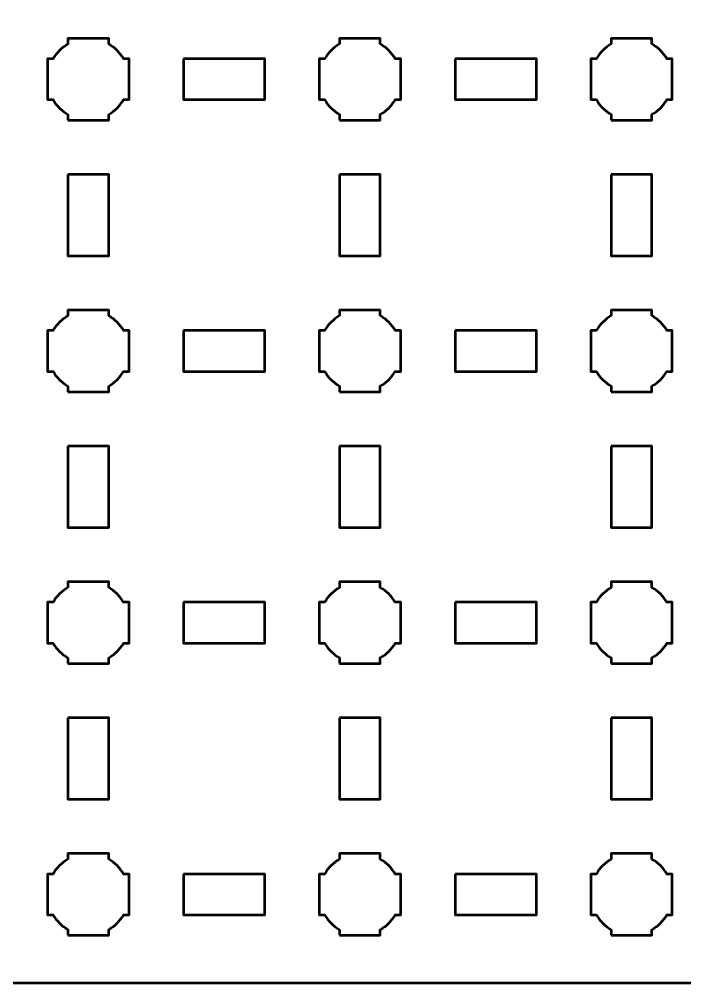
# Model space of a CAD drawing. Header units: centimetres. Extents: x -19.6 to 19.7, y -13.7 to 13.7.
# Drawn here: x 10.49 to 15.39, y -13.65 to -6.56 of the extents above; entities that cross this region are included whole.
import ezdxf

# ---------------------------------------------------------------- set-up
doc = ezdxf.new("R2010")
doc.units = ezdxf.units.CM
doc.header["$MEASUREMENT"] = 0
doc.layers.add('Layer 1', color=7, linetype='Continuous')

msp = doc.modelspace()

# ---------------------------------------------------------------- linework, layer by layer
at = {"layer": 'Layer 1', "lineweight": 53}
for points, knots in [([(-19.14991, 13.65001), (-19.14991, 13.65001), (19.15005, 13.65001), (19.15005, 13.65001), (19.15005, 13.65001), (19.42701, 13.65001), (19.65001, 13.42692), (19.65001, 13.14992), (19.65001, 13.14992), (19.65001, 13.14992), (19.65001, -13.15006), (19.65001, -13.15006), (19.65001, -13.15006), (19.65001, -13.42706), (19.42701, -13.65001), (19.15005, -13.65001), (19.15005, -13.65001), (19.15005, -13.65001), (-19.14991, -13.65001), (-19.14991, -13.65001), (-19.14991, -13.65001), (-19.42691, -13.65001), (-19.65, -13.42706), (-19.65, -13.15006), (-19.65, -13.15006), (-19.65, -13.15006), (-19.65, 13.14992), (-19.65, 13.14992), (-19.65, 13.14992), (-19.65, 13.42692), (-19.42691, 13.65001), (-19.14991, 13.65001)], [0, 0, 0, 0, 0.125, 0.125, 0.125, 0.125, 0.25, 0.25, 0.25, 0.25, 0.375, 0.375, 0.375, 0.375, 0.5, 0.5, 0.5, 0.5, 0.625, 0.625, 0.625, 0.625, 0.75, 0.75, 0.75, 0.75, 0.875, 0.875, 0.875, 0.875, 1, 1, 1, 1]), ([(10.84996, -7.30001), (10.84996, -7.30001), (10.84996, -7.2598), (10.84996, -7.2598), (10.84996, -7.2598), (10.80449, -7.23348), (10.76646, -7.19556), (10.74014, -7.14994), (10.74014, -7.14994), (10.74014, -7.14994), (10.70003, -7.14994), (10.70003, -7.14994), (10.70003, -7.14994), (10.70003, -7.14994), (10.70003, -7.00001), (10.70003, -7.00001), (10.70003, -7.00001), (10.70003, -7.00001), (10.70003, -6.84994), (10.70003, -6.84994), (10.70003, -6.84994), (10.70003, -6.84994), (10.74014, -6.84994), (10.74014, -6.84994), (10.74014, -6.84994), (10.76646, -6.80447), (10.80449, -6.76644), (10.84996, -6.74012), (10.84996, -6.74012), (10.84996, -6.74012), (10.84996, -6.70001), (10.84996, -6.70001), (10.84996, -6.70001), (10.84996, -6.70001), (11.00004, -6.70001), (11.00004, -6.70001), (11.00004, -6.70001), (11.00004, -6.70001), (11.14997, -6.70001), (11.14997, -6.70001), (11.14997, -6.70001), (11.14997, -6.70001), (11.14997, -6.74012), (11.14997, -6.74012), (11.14997, -6.74012), (11.19544, -6.76644), (11.23347, -6.80447), (11.25979, -6.84994), (11.25979, -6.84994), (11.25979, -6.84994), (11.30004, -6.84994), (11.30004, -6.84994), (11.30004, -6.84994), (11.30004, -6.84994), (11.30004, -7.00001), (11.30004, -7.00001), (11.30004, -7.00001), (11.30004, -7.00001), (11.30004, -7.14994), (11.30004, -7.14994), (11.30004, -7.14994), (11.30004, -7.14994), (11.25979, -7.14994), (11.25979, -7.14994), (11.25979, -7.14994), (11.23347, -7.19556), (11.19544, -7.23348), (11.14997, -7.2598), (11.14997, -7.2598), (11.14997, -7.2598), (11.14997, -7.30001), (11.14997, -7.30001), (11.14997, -7.30001), (11.14997, -7.30001), (11.00004, -7.30001), (11.00004, -7.30001), (11.00004, -7.30001), (11.00004, -7.30001), (10.84996, -7.30001), (10.84996, -7.30001)], [0, 0, 0, 0, 0.05, 0.05, 0.05, 0.05, 0.1, 0.1, 0.1, 0.1, 0.15, 0.15, 0.15, 0.15, 0.2, 0.2, 0.2, 0.2, 0.25, 0.25, 0.25, 0.25, 0.3, 0.3, 0.3, 0.3, 0.35, 0.35, 0.35, 0.35, 0.4, 0.4, 0.4, 0.4, 0.45, 0.45, 0.45, 0.45, 0.5, 0.5, 0.5, 0.5, 0.55, 0.55, 0.55, 0.55, 0.6, 0.6, 0.6, 0.6, 0.65, 0.65, 0.65, 0.65, 0.7, 0.7, 0.7, 0.7, 0.75, 0.75, 0.75, 0.75, 0.8, 0.8, 0.8, 0.8, 0.85, 0.85, 0.85, 0.85, 0.9, 0.9, 0.9, 0.9, 0.95, 0.95, 0.95, 0.95, 1, 1, 1, 1]), ([(12.84993, -7.30001), (12.84993, -7.30001), (12.84993, -7.2598), (12.84993, -7.2598), (12.84993, -7.2598), (12.80446, -7.23348), (12.76653, -7.19556), (12.74008, -7.14994), (12.74008, -7.14994), (12.74008, -7.14994), (12.7, -7.14994), (12.7, -7.14994), (12.7, -7.14994), (12.7, -7.14994), (12.7, -7.00001), (12.7, -7.00001), (12.7, -7.00001), (12.7, -7.00001), (12.7, -6.84994), (12.7, -6.84994), (12.7, -6.84994), (12.7, -6.84994), (12.74008, -6.84994), (12.74008, -6.84994), (12.74008, -6.84994), (12.76653, -6.80447), (12.80446, -6.76644), (12.84993, -6.74012), (12.84993, -6.74012), (12.84993, -6.74012), (12.84993, -6.70001), (12.84993, -6.70001), (12.84993, -6.70001), (12.84993, -6.70001), (13, -6.70001), (13, -6.70001), (13, -6.70001), (13, -6.70001), (13.14993, -6.70001), (13.14993, -6.70001), (13.14993, -6.70001), (13.14993, -6.70001), (13.14993, -6.74012), (13.14993, -6.74012), (13.14993, -6.74012), (13.19555, -6.76644), (13.23344, -6.80447), (13.25975, -6.84994), (13.25975, -6.84994), (13.25975, -6.84994), (13.30001, -6.84994), (13.30001, -6.84994), (13.30001, -6.84994), (13.30001, -6.84994), (13.30001, -7.00001), (13.30001, -7.00001), (13.30001, -7.00001), (13.30001, -7.00001), (13.30001, -7.14994), (13.30001, -7.14994), (13.30001, -7.14994), (13.30001, -7.14994), (13.25975, -7.14994), (13.25975, -7.14994), (13.25975, -7.14994), (13.23344, -7.19556), (13.19555, -7.23348), (13.14993, -7.2598), (13.14993, -7.2598), (13.14993, -7.2598), (13.14993, -7.30001), (13.14993, -7.30001), (13.14993, -7.30001), (13.14993, -7.30001), (13, -7.30001), (13, -7.30001), (13, -7.30001), (13, -7.30001), (12.84993, -7.30001), (12.84993, -7.30001)], [0, 0, 0, 0, 0.05, 0.05, 0.05, 0.05, 0.1, 0.1, 0.1, 0.1, 0.15, 0.15, 0.15, 0.15, 0.2, 0.2, 0.2, 0.2, 0.25, 0.25, 0.25, 0.25, 0.3, 0.3, 0.3, 0.3, 0.35, 0.35, 0.35, 0.35, 0.4, 0.4, 0.4, 0.4, 0.45, 0.45, 0.45, 0.45, 0.5, 0.5, 0.5, 0.5, 0.55, 0.55, 0.55, 0.55, 0.6, 0.6, 0.6, 0.6, 0.65, 0.65, 0.65, 0.65, 0.7, 0.7, 0.7, 0.7, 0.75, 0.75, 0.75, 0.75, 0.8, 0.8, 0.8, 0.8, 0.85, 0.85, 0.85, 0.85, 0.9, 0.9, 0.9, 0.9, 0.95, 0.95, 0.95, 0.95, 1, 1, 1, 1]), ([(14.85001, -7.30001), (14.85001, -7.30001), (14.85001, -7.2598), (14.85001, -7.2598), (14.85001, -7.2598), (14.80439, -7.23348), (14.7665, -7.19556), (14.74019, -7.14994), (14.74019, -7.14994), (14.74019, -7.14994), (14.69993, -7.14994), (14.69993, -7.14994), (14.69993, -7.14994), (14.69993, -7.14994), (14.69993, -7.00001), (14.69993, -7.00001), (14.69993, -7.00001), (14.69993, -7.00001), (14.69993, -6.84994), (14.69993, -6.84994), (14.69993, -6.84994), (14.69993, -6.84994), (14.74019, -6.84994), (14.74019, -6.84994), (14.74019, -6.84994), (14.7665, -6.80447), (14.80439, -6.76644), (14.85001, -6.74012), (14.85001, -6.74012), (14.85001, -6.74012), (14.85001, -6.70001), (14.85001, -6.70001), (14.85001, -6.70001), (14.85001, -6.70001), (14.99994, -6.70001), (14.99994, -6.70001), (14.99994, -6.70001), (14.99994, -6.70001), (15.15001, -6.70001), (15.15001, -6.70001), (15.15001, -6.70001), (15.15001, -6.70001), (15.15001, -6.74012), (15.15001, -6.74012), (15.15001, -6.74012), (15.19548, -6.76644), (15.23351, -6.80447), (15.25983, -6.84994), (15.25983, -6.84994), (15.25983, -6.84994), (15.29994, -6.84994), (15.29994, -6.84994), (15.29994, -6.84994), (15.29994, -6.84994), (15.29994, -7.00001), (15.29994, -7.00001), (15.29994, -7.00001), (15.29994, -7.00001), (15.29994, -7.14994), (15.29994, -7.14994), (15.29994, -7.14994), (15.29994, -7.14994), (15.25983, -7.14994), (15.25983, -7.14994), (15.25983, -7.14994), (15.23351, -7.19556), (15.19548, -7.23348), (15.15001, -7.2598), (15.15001, -7.2598), (15.15001, -7.2598), (15.15001, -7.30001), (15.15001, -7.30001), (15.15001, -7.30001), (15.15001, -7.30001), (14.99994, -7.30001), (14.99994, -7.30001), (14.99994, -7.30001), (14.99994, -7.30001), (14.85001, -7.30001), (14.85001, -7.30001)], [0, 0, 0, 0, 0.05, 0.05, 0.05, 0.05, 0.1, 0.1, 0.1, 0.1, 0.15, 0.15, 0.15, 0.15, 0.2, 0.2, 0.2, 0.2, 0.25, 0.25, 0.25, 0.25, 0.3, 0.3, 0.3, 0.3, 0.35, 0.35, 0.35, 0.35, 0.4, 0.4, 0.4, 0.4, 0.45, 0.45, 0.45, 0.45, 0.5, 0.5, 0.5, 0.5, 0.55, 0.55, 0.55, 0.55, 0.6, 0.6, 0.6, 0.6, 0.65, 0.65, 0.65, 0.65, 0.7, 0.7, 0.7, 0.7, 0.75, 0.75, 0.75, 0.75, 0.8, 0.8, 0.8, 0.8, 0.85, 0.85, 0.85, 0.85, 0.9, 0.9, 0.9, 0.9, 0.95, 0.95, 0.95, 0.95, 1, 1, 1, 1]), ([(11.70009, -6.85008), (11.70009, -6.85008), (12.30009, -6.85008), (12.30009, -6.85008), (12.30009, -6.85008), (12.30009, -6.85008), (12.30009, -7.15008), (12.30009, -7.15008), (12.30009, -7.15008), (12.30009, -7.15008), (11.70009, -7.15008), (11.70009, -7.15008), (11.70009, -7.15008), (11.70009, -7.15008), (11.70009, -6.85008), (11.70009, -6.85008)], [0, 0, 0, 0, 0.25, 0.25, 0.25, 0.25, 0.5, 0.5, 0.5, 0.5, 0.75, 0.75, 0.75, 0.75, 1, 1, 1, 1]), ([(13.70002, -6.85008), (13.70002, -6.85008), (14.30002, -6.85008), (14.30002, -6.85008), (14.30002, -6.85008), (14.30002, -6.85008), (14.30002, -7.15008), (14.30002, -7.15008), (14.30002, -7.15008), (14.30002, -7.15008), (13.70002, -7.15008), (13.70002, -7.15008), (13.70002, -7.15008), (13.70002, -7.15008), (13.70002, -6.85008), (13.70002, -6.85008)], [0, 0, 0, 0, 0.25, 0.25, 0.25, 0.25, 0.5, 0.5, 0.5, 0.5, 0.75, 0.75, 0.75, 0.75, 1, 1, 1, 1]), ([(10.84996, -7.70006), (10.84996, -7.70006), (11.14997, -7.70006), (11.14997, -7.70006), (11.14997, -7.70006), (11.14997, -7.70006), (11.14997, -8.30007), (11.14997, -8.30007), (11.14997, -8.30007), (11.14997, -8.30007), (10.84996, -8.30007), (10.84996, -8.30007), (10.84996, -8.30007), (10.84996, -8.30007), (10.84996, -7.70006), (10.84996, -7.70006)], [0, 0, 0, 0, 0.25, 0.25, 0.25, 0.25, 0.5, 0.5, 0.5, 0.5, 0.75, 0.75, 0.75, 0.75, 1, 1, 1, 1]), ([(12.85007, -7.70006), (12.85007, -7.70006), (13.15007, -7.70006), (13.15007, -7.70006), (13.15007, -7.70006), (13.15007, -7.70006), (13.15007, -8.30007), (13.15007, -8.30007), (13.15007, -8.30007), (13.15007, -8.30007), (12.85007, -8.30007), (12.85007, -8.30007), (12.85007, -8.30007), (12.85007, -8.30007), (12.85007, -7.70006), (12.85007, -7.70006)], [0, 0, 0, 0, 0.25, 0.25, 0.25, 0.25, 0.5, 0.5, 0.5, 0.5, 0.75, 0.75, 0.75, 0.75, 1, 1, 1, 1]), ([(14.85001, -7.70006), (14.85001, -7.70006), (15.15001, -7.70006), (15.15001, -7.70006), (15.15001, -7.70006), (15.15001, -7.70006), (15.15001, -8.30007), (15.15001, -8.30007), (15.15001, -8.30007), (15.15001, -8.30007), (14.85001, -8.30007), (14.85001, -8.30007), (14.85001, -8.30007), (14.85001, -8.30007), (14.85001, -7.70006), (14.85001, -7.70006)], [0, 0, 0, 0, 0.25, 0.25, 0.25, 0.25, 0.5, 0.5, 0.5, 0.5, 0.75, 0.75, 0.75, 0.75, 1, 1, 1, 1]), ([(10.84996, -9.29998), (10.84996, -9.29998), (10.84996, -9.25987), (10.84996, -9.25987), (10.84996, -9.25987), (10.80449, -9.23355), (10.76646, -9.19552), (10.74014, -9.15005), (10.74014, -9.15005), (10.74014, -9.15005), (10.70003, -9.15005), (10.70003, -9.15005), (10.70003, -9.15005), (10.70003, -9.15005), (10.70003, -8.99998), (10.70003, -8.99998), (10.70003, -8.99998), (10.70003, -8.99998), (10.70003, -8.85005), (10.70003, -8.85005), (10.70003, -8.85005), (10.70003, -8.85005), (10.74014, -8.85005), (10.74014, -8.85005), (10.74014, -8.85005), (10.76646, -8.80443), (10.80449, -8.76655), (10.84996, -8.74009), (10.84996, -8.74009), (10.84996, -8.74009), (10.84996, -8.69998), (10.84996, -8.69998), (10.84996, -8.69998), (10.84996, -8.69998), (11.00004, -8.69998), (11.00004, -8.69998), (11.00004, -8.69998), (11.00004, -8.69998), (11.14997, -8.69998), (11.14997, -8.69998), (11.14997, -8.69998), (11.14997, -8.69998), (11.14997, -8.74009), (11.14997, -8.74009), (11.14997, -8.74009), (11.19544, -8.76655), (11.23347, -8.80443), (11.25979, -8.85005), (11.25979, -8.85005), (11.25979, -8.85005), (11.30004, -8.85005), (11.30004, -8.85005), (11.30004, -8.85005), (11.30004, -8.85005), (11.30004, -8.99998), (11.30004, -8.99998), (11.30004, -8.99998), (11.30004, -8.99998), (11.30004, -9.15005), (11.30004, -9.15005), (11.30004, -9.15005), (11.30004, -9.15005), (11.25979, -9.15005), (11.25979, -9.15005), (11.25979, -9.15005), (11.23347, -9.19552), (11.19544, -9.23355), (11.14997, -9.25987), (11.14997, -9.25987), (11.14997, -9.25987), (11.14997, -9.29998), (11.14997, -9.29998), (11.14997, -9.29998), (11.14997, -9.29998), (11.00004, -9.29998), (11.00004, -9.29998), (11.00004, -9.29998), (11.00004, -9.29998), (10.84996, -9.29998), (10.84996, -9.29998)], [0, 0, 0, 0, 0.05, 0.05, 0.05, 0.05, 0.1, 0.1, 0.1, 0.1, 0.15, 0.15, 0.15, 0.15, 0.2, 0.2, 0.2, 0.2, 0.25, 0.25, 0.25, 0.25, 0.3, 0.3, 0.3, 0.3, 0.35, 0.35, 0.35, 0.35, 0.4, 0.4, 0.4, 0.4, 0.45, 0.45, 0.45, 0.45, 0.5, 0.5, 0.5, 0.5, 0.55, 0.55, 0.55, 0.55, 0.6, 0.6, 0.6, 0.6, 0.65, 0.65, 0.65, 0.65, 0.7, 0.7, 0.7, 0.7, 0.75, 0.75, 0.75, 0.75, 0.8, 0.8, 0.8, 0.8, 0.85, 0.85, 0.85, 0.85, 0.9, 0.9, 0.9, 0.9, 0.95, 0.95, 0.95, 0.95, 1, 1, 1, 1]), ([(12.84993, -9.29998), (12.84993, -9.29998), (12.84993, -9.25987), (12.84993, -9.25987), (12.84993, -9.25987), (12.80446, -9.23355), (12.76653, -9.19552), (12.74008, -9.15005), (12.74008, -9.15005), (12.74008, -9.15005), (12.7, -9.15005), (12.7, -9.15005), (12.7, -9.15005), (12.7, -9.15005), (12.7, -8.99998), (12.7, -8.99998), (12.7, -8.99998), (12.7, -8.99998), (12.7, -8.85005), (12.7, -8.85005), (12.7, -8.85005), (12.7, -8.85005), (12.74008, -8.85005), (12.74008, -8.85005), (12.74008, -8.85005), (12.76653, -8.80443), (12.80446, -8.76655), (12.84993, -8.74009), (12.84993, -8.74009), (12.84993, -8.74009), (12.84993, -8.69998), (12.84993, -8.69998), (12.84993, -8.69998), (12.84993, -8.69998), (13, -8.69998), (13, -8.69998), (13, -8.69998), (13, -8.69998), (13.14993, -8.69998), (13.14993, -8.69998), (13.14993, -8.69998), (13.14993, -8.69998), (13.14993, -8.74009), (13.14993, -8.74009), (13.14993, -8.74009), (13.19555, -8.76655), (13.23344, -8.80443), (13.25975, -8.85005), (13.25975, -8.85005), (13.25975, -8.85005), (13.30001, -8.85005), (13.30001, -8.85005), (13.30001, -8.85005), (13.30001, -8.85005), (13.30001, -8.99998), (13.30001, -8.99998), (13.30001, -8.99998), (13.30001, -8.99998), (13.30001, -9.15005), (13.30001, -9.15005), (13.30001, -9.15005), (13.30001, -9.15005), (13.25975, -9.15005), (13.25975, -9.15005), (13.25975, -9.15005), (13.23344, -9.19552), (13.19555, -9.23355), (13.14993, -9.25987), (13.14993, -9.25987), (13.14993, -9.25987), (13.14993, -9.29998), (13.14993, -9.29998), (13.14993, -9.29998), (13.14993, -9.29998), (13, -9.29998), (13, -9.29998), (13, -9.29998), (13, -9.29998), (12.84993, -9.29998), (12.84993, -9.29998)], [0, 0, 0, 0, 0.05, 0.05, 0.05, 0.05, 0.1, 0.1, 0.1, 0.1, 0.15, 0.15, 0.15, 0.15, 0.2, 0.2, 0.2, 0.2, 0.25, 0.25, 0.25, 0.25, 0.3, 0.3, 0.3, 0.3, 0.35, 0.35, 0.35, 0.35, 0.4, 0.4, 0.4, 0.4, 0.45, 0.45, 0.45, 0.45, 0.5, 0.5, 0.5, 0.5, 0.55, 0.55, 0.55, 0.55, 0.6, 0.6, 0.6, 0.6, 0.65, 0.65, 0.65, 0.65, 0.7, 0.7, 0.7, 0.7, 0.75, 0.75, 0.75, 0.75, 0.8, 0.8, 0.8, 0.8, 0.85, 0.85, 0.85, 0.85, 0.9, 0.9, 0.9, 0.9, 0.95, 0.95, 0.95, 0.95, 1, 1, 1, 1]), ([(14.85001, -9.29998), (14.85001, -9.29998), (14.85001, -9.25987), (14.85001, -9.25987), (14.85001, -9.25987), (14.80439, -9.23355), (14.7665, -9.19552), (14.74019, -9.15005), (14.74019, -9.15005), (14.74019, -9.15005), (14.69993, -9.15005), (14.69993, -9.15005), (14.69993, -9.15005), (14.69993, -9.15005), (14.69993, -8.99998), (14.69993, -8.99998), (14.69993, -8.99998), (14.69993, -8.99998), (14.69993, -8.85005), (14.69993, -8.85005), (14.69993, -8.85005), (14.69993, -8.85005), (14.74019, -8.85005), (14.74019, -8.85005), (14.74019, -8.85005), (14.7665, -8.80443), (14.80439, -8.76655), (14.85001, -8.74009), (14.85001, -8.74009), (14.85001, -8.74009), (14.85001, -8.69998), (14.85001, -8.69998), (14.85001, -8.69998), (14.85001, -8.69998), (14.99994, -8.69998), (14.99994, -8.69998), (14.99994, -8.69998), (14.99994, -8.69998), (15.15001, -8.69998), (15.15001, -8.69998), (15.15001, -8.69998), (15.15001, -8.69998), (15.15001, -8.74009), (15.15001, -8.74009), (15.15001, -8.74009), (15.19548, -8.76655), (15.23351, -8.80443), (15.25983, -8.85005), (15.25983, -8.85005), (15.25983, -8.85005), (15.29994, -8.85005), (15.29994, -8.85005), (15.29994, -8.85005), (15.29994, -8.85005), (15.29994, -8.99998), (15.29994, -8.99998), (15.29994, -8.99998), (15.29994, -8.99998), (15.29994, -9.15005), (15.29994, -9.15005), (15.29994, -9.15005), (15.29994, -9.15005), (15.25983, -9.15005), (15.25983, -9.15005), (15.25983, -9.15005), (15.23351, -9.19552), (15.19548, -9.23355), (15.15001, -9.25987), (15.15001, -9.25987), (15.15001, -9.25987), (15.15001, -9.29998), (15.15001, -9.29998), (15.15001, -9.29998), (15.15001, -9.29998), (14.99994, -9.29998), (14.99994, -9.29998), (14.99994, -9.29998), (14.99994, -9.29998), (14.85001, -9.29998), (14.85001, -9.29998)], [0, 0, 0, 0, 0.05, 0.05, 0.05, 0.05, 0.1, 0.1, 0.1, 0.1, 0.15, 0.15, 0.15, 0.15, 0.2, 0.2, 0.2, 0.2, 0.25, 0.25, 0.25, 0.25, 0.3, 0.3, 0.3, 0.3, 0.35, 0.35, 0.35, 0.35, 0.4, 0.4, 0.4, 0.4, 0.45, 0.45, 0.45, 0.45, 0.5, 0.5, 0.5, 0.5, 0.55, 0.55, 0.55, 0.55, 0.6, 0.6, 0.6, 0.6, 0.65, 0.65, 0.65, 0.65, 0.7, 0.7, 0.7, 0.7, 0.75, 0.75, 0.75, 0.75, 0.8, 0.8, 0.8, 0.8, 0.85, 0.85, 0.85, 0.85, 0.9, 0.9, 0.9, 0.9, 0.95, 0.95, 0.95, 0.95, 1, 1, 1, 1]), ([(11.70009, -8.85005), (11.70009, -8.85005), (12.30009, -8.85005), (12.30009, -8.85005), (12.30009, -8.85005), (12.30009, -8.85005), (12.30009, -9.15005), (12.30009, -9.15005), (12.30009, -9.15005), (12.30009, -9.15005), (11.70009, -9.15005), (11.70009, -9.15005), (11.70009, -9.15005), (11.70009, -9.15005), (11.70009, -8.85005), (11.70009, -8.85005)], [0, 0, 0, 0, 0.25, 0.25, 0.25, 0.25, 0.5, 0.5, 0.5, 0.5, 0.75, 0.75, 0.75, 0.75, 1, 1, 1, 1]), ([(13.70002, -8.85005), (13.70002, -8.85005), (14.30002, -8.85005), (14.30002, -8.85005), (14.30002, -8.85005), (14.30002, -8.85005), (14.30002, -9.15005), (14.30002, -9.15005), (14.30002, -9.15005), (14.30002, -9.15005), (13.70002, -9.15005), (13.70002, -9.15005), (13.70002, -9.15005), (13.70002, -9.15005), (13.70002, -8.85005), (13.70002, -8.85005)], [0, 0, 0, 0, 0.25, 0.25, 0.25, 0.25, 0.5, 0.5, 0.5, 0.5, 0.75, 0.75, 0.75, 0.75, 1, 1, 1, 1]), ([(10.84996, -9.70003), (10.84996, -9.70003), (11.14997, -9.70003), (11.14997, -9.70003), (11.14997, -9.70003), (11.14997, -9.70003), (11.14997, -10.30004), (11.14997, -10.30004), (11.14997, -10.30004), (11.14997, -10.30004), (10.84996, -10.30004), (10.84996, -10.30004), (10.84996, -10.30004), (10.84996, -10.30004), (10.84996, -9.70003), (10.84996, -9.70003)], [0, 0, 0, 0, 0.25, 0.25, 0.25, 0.25, 0.5, 0.5, 0.5, 0.5, 0.75, 0.75, 0.75, 0.75, 1, 1, 1, 1]), ([(12.85007, -9.70003), (12.85007, -9.70003), (13.15007, -9.70003), (13.15007, -9.70003), (13.15007, -9.70003), (13.15007, -9.70003), (13.15007, -10.30004), (13.15007, -10.30004), (13.15007, -10.30004), (13.15007, -10.30004), (12.85007, -10.30004), (12.85007, -10.30004), (12.85007, -10.30004), (12.85007, -10.30004), (12.85007, -9.70003), (12.85007, -9.70003)], [0, 0, 0, 0, 0.25, 0.25, 0.25, 0.25, 0.5, 0.5, 0.5, 0.5, 0.75, 0.75, 0.75, 0.75, 1, 1, 1, 1]), ([(14.85001, -9.70003), (14.85001, -9.70003), (15.15001, -9.70003), (15.15001, -9.70003), (15.15001, -9.70003), (15.15001, -9.70003), (15.15001, -10.30004), (15.15001, -10.30004), (15.15001, -10.30004), (15.15001, -10.30004), (14.85001, -10.30004), (14.85001, -10.30004), (14.85001, -10.30004), (14.85001, -10.30004), (14.85001, -9.70003), (14.85001, -9.70003)], [0, 0, 0, 0, 0.25, 0.25, 0.25, 0.25, 0.5, 0.5, 0.5, 0.5, 0.75, 0.75, 0.75, 0.75, 1, 1, 1, 1]), ([(10.84996, -11.29991), (10.84996, -11.29991), (10.84996, -11.2598), (10.84996, -11.2598), (10.84996, -11.2598), (10.80449, -11.23349), (10.76646, -11.19546), (10.74014, -11.14998), (10.74014, -11.14998), (10.74014, -11.14998), (10.70003, -11.14998), (10.70003, -11.14998), (10.70003, -11.14998), (10.70003, -11.14998), (10.70003, -10.99991), (10.70003, -10.99991), (10.70003, -10.99991), (10.70003, -10.99991), (10.70003, -10.84998), (10.70003, -10.84998), (10.70003, -10.84998), (10.70003, -10.84998), (10.74014, -10.84998), (10.74014, -10.84998), (10.74014, -10.84998), (10.76646, -10.80451), (10.80449, -10.76648), (10.84996, -10.74016), (10.84996, -10.74016), (10.84996, -10.74016), (10.84996, -10.69991), (10.84996, -10.69991), (10.84996, -10.69991), (10.84996, -10.69991), (11.00004, -10.69991), (11.00004, -10.69991), (11.00004, -10.69991), (11.00004, -10.69991), (11.14997, -10.69991), (11.14997, -10.69991), (11.14997, -10.69991), (11.14997, -10.69991), (11.14997, -10.74016), (11.14997, -10.74016), (11.14997, -10.74016), (11.19544, -10.76648), (11.23347, -10.80451), (11.25979, -10.84998), (11.25979, -10.84998), (11.25979, -10.84998), (11.30004, -10.84998), (11.30004, -10.84998), (11.30004, -10.84998), (11.30004, -10.84998), (11.30004, -10.99991), (11.30004, -10.99991), (11.30004, -10.99991), (11.30004, -10.99991), (11.30004, -11.14998), (11.30004, -11.14998), (11.30004, -11.14998), (11.30004, -11.14998), (11.25979, -11.14998), (11.25979, -11.14998), (11.25979, -11.14998), (11.23347, -11.19546), (11.19544, -11.23349), (11.14997, -11.2598), (11.14997, -11.2598), (11.14997, -11.2598), (11.14997, -11.29991), (11.14997, -11.29991), (11.14997, -11.29991), (11.14997, -11.29991), (11.00004, -11.29991), (11.00004, -11.29991), (11.00004, -11.29991), (11.00004, -11.29991), (10.84996, -11.29991), (10.84996, -11.29991)], [0, 0, 0, 0, 0.05, 0.05, 0.05, 0.05, 0.1, 0.1, 0.1, 0.1, 0.15, 0.15, 0.15, 0.15, 0.2, 0.2, 0.2, 0.2, 0.25, 0.25, 0.25, 0.25, 0.3, 0.3, 0.3, 0.3, 0.35, 0.35, 0.35, 0.35, 0.4, 0.4, 0.4, 0.4, 0.45, 0.45, 0.45, 0.45, 0.5, 0.5, 0.5, 0.5, 0.55, 0.55, 0.55, 0.55, 0.6, 0.6, 0.6, 0.6, 0.65, 0.65, 0.65, 0.65, 0.7, 0.7, 0.7, 0.7, 0.75, 0.75, 0.75, 0.75, 0.8, 0.8, 0.8, 0.8, 0.85, 0.85, 0.85, 0.85, 0.9, 0.9, 0.9, 0.9, 0.95, 0.95, 0.95, 0.95, 1, 1, 1, 1]), ([(12.84993, -11.29991), (12.84993, -11.29991), (12.84993, -11.2598), (12.84993, -11.2598), (12.84993, -11.2598), (12.80446, -11.23349), (12.76653, -11.19546), (12.74008, -11.14998), (12.74008, -11.14998), (12.74008, -11.14998), (12.7, -11.14998), (12.7, -11.14998), (12.7, -11.14998), (12.7, -11.14998), (12.7, -10.99991), (12.7, -10.99991), (12.7, -10.99991), (12.7, -10.99991), (12.7, -10.84998), (12.7, -10.84998), (12.7, -10.84998), (12.7, -10.84998), (12.74008, -10.84998), (12.74008, -10.84998), (12.74008, -10.84998), (12.76653, -10.80451), (12.80446, -10.76648), (12.84993, -10.74016), (12.84993, -10.74016), (12.84993, -10.74016), (12.84993, -10.69991), (12.84993, -10.69991), (12.84993, -10.69991), (12.84993, -10.69991), (13, -10.69991), (13, -10.69991), (13, -10.69991), (13, -10.69991), (13.14993, -10.69991), (13.14993, -10.69991), (13.14993, -10.69991), (13.14993, -10.69991), (13.14993, -10.74016), (13.14993, -10.74016), (13.14993, -10.74016), (13.19555, -10.76648), (13.23344, -10.80451), (13.25975, -10.84998), (13.25975, -10.84998), (13.25975, -10.84998), (13.30001, -10.84998), (13.30001, -10.84998), (13.30001, -10.84998), (13.30001, -10.84998), (13.30001, -10.99991), (13.30001, -10.99991), (13.30001, -10.99991), (13.30001, -10.99991), (13.30001, -11.14998), (13.30001, -11.14998), (13.30001, -11.14998), (13.30001, -11.14998), (13.25975, -11.14998), (13.25975, -11.14998), (13.25975, -11.14998), (13.23344, -11.19546), (13.19555, -11.23349), (13.14993, -11.2598), (13.14993, -11.2598), (13.14993, -11.2598), (13.14993, -11.29991), (13.14993, -11.29991), (13.14993, -11.29991), (13.14993, -11.29991), (13, -11.29991), (13, -11.29991), (13, -11.29991), (13, -11.29991), (12.84993, -11.29991), (12.84993, -11.29991)], [0, 0, 0, 0, 0.05, 0.05, 0.05, 0.05, 0.1, 0.1, 0.1, 0.1, 0.15, 0.15, 0.15, 0.15, 0.2, 0.2, 0.2, 0.2, 0.25, 0.25, 0.25, 0.25, 0.3, 0.3, 0.3, 0.3, 0.35, 0.35, 0.35, 0.35, 0.4, 0.4, 0.4, 0.4, 0.45, 0.45, 0.45, 0.45, 0.5, 0.5, 0.5, 0.5, 0.55, 0.55, 0.55, 0.55, 0.6, 0.6, 0.6, 0.6, 0.65, 0.65, 0.65, 0.65, 0.7, 0.7, 0.7, 0.7, 0.75, 0.75, 0.75, 0.75, 0.8, 0.8, 0.8, 0.8, 0.85, 0.85, 0.85, 0.85, 0.9, 0.9, 0.9, 0.9, 0.95, 0.95, 0.95, 0.95, 1, 1, 1, 1]), ([(14.85001, -11.29991), (14.85001, -11.29991), (14.85001, -11.2598), (14.85001, -11.2598), (14.85001, -11.2598), (14.80439, -11.23349), (14.7665, -11.19546), (14.74019, -11.14998), (14.74019, -11.14998), (14.74019, -11.14998), (14.69993, -11.14998), (14.69993, -11.14998), (14.69993, -11.14998), (14.69993, -11.14998), (14.69993, -10.99991), (14.69993, -10.99991), (14.69993, -10.99991), (14.69993, -10.99991), (14.69993, -10.84998), (14.69993, -10.84998), (14.69993, -10.84998), (14.69993, -10.84998), (14.74019, -10.84998), (14.74019, -10.84998), (14.74019, -10.84998), (14.7665, -10.80451), (14.80439, -10.76648), (14.85001, -10.74016), (14.85001, -10.74016), (14.85001, -10.74016), (14.85001, -10.69991), (14.85001, -10.69991), (14.85001, -10.69991), (14.85001, -10.69991), (14.99994, -10.69991), (14.99994, -10.69991), (14.99994, -10.69991), (14.99994, -10.69991), (15.15001, -10.69991), (15.15001, -10.69991), (15.15001, -10.69991), (15.15001, -10.69991), (15.15001, -10.74016), (15.15001, -10.74016), (15.15001, -10.74016), (15.19548, -10.76648), (15.23351, -10.80451), (15.25983, -10.84998), (15.25983, -10.84998), (15.25983, -10.84998), (15.29994, -10.84998), (15.29994, -10.84998), (15.29994, -10.84998), (15.29994, -10.84998), (15.29994, -10.99991), (15.29994, -10.99991), (15.29994, -10.99991), (15.29994, -10.99991), (15.29994, -11.14998), (15.29994, -11.14998), (15.29994, -11.14998), (15.29994, -11.14998), (15.25983, -11.14998), (15.25983, -11.14998), (15.25983, -11.14998), (15.23351, -11.19546), (15.19548, -11.23349), (15.15001, -11.2598), (15.15001, -11.2598), (15.15001, -11.2598), (15.15001, -11.29991), (15.15001, -11.29991), (15.15001, -11.29991), (15.15001, -11.29991), (14.99994, -11.29991), (14.99994, -11.29991), (14.99994, -11.29991), (14.99994, -11.29991), (14.85001, -11.29991), (14.85001, -11.29991)], [0, 0, 0, 0, 0.05, 0.05, 0.05, 0.05, 0.1, 0.1, 0.1, 0.1, 0.15, 0.15, 0.15, 0.15, 0.2, 0.2, 0.2, 0.2, 0.25, 0.25, 0.25, 0.25, 0.3, 0.3, 0.3, 0.3, 0.35, 0.35, 0.35, 0.35, 0.4, 0.4, 0.4, 0.4, 0.45, 0.45, 0.45, 0.45, 0.5, 0.5, 0.5, 0.5, 0.55, 0.55, 0.55, 0.55, 0.6, 0.6, 0.6, 0.6, 0.65, 0.65, 0.65, 0.65, 0.7, 0.7, 0.7, 0.7, 0.75, 0.75, 0.75, 0.75, 0.8, 0.8, 0.8, 0.8, 0.85, 0.85, 0.85, 0.85, 0.9, 0.9, 0.9, 0.9, 0.95, 0.95, 0.95, 0.95, 1, 1, 1, 1]), ([(11.70009, -10.84998), (11.70009, -10.84998), (12.30009, -10.84998), (12.30009, -10.84998), (12.30009, -10.84998), (12.30009, -10.84998), (12.30009, -11.14998), (12.30009, -11.14998), (12.30009, -11.14998), (12.30009, -11.14998), (11.70009, -11.14998), (11.70009, -11.14998), (11.70009, -11.14998), (11.70009, -11.14998), (11.70009, -10.84998), (11.70009, -10.84998)], [0, 0, 0, 0, 0.25, 0.25, 0.25, 0.25, 0.5, 0.5, 0.5, 0.5, 0.75, 0.75, 0.75, 0.75, 1, 1, 1, 1]), ([(13.70002, -10.84998), (13.70002, -10.84998), (14.30002, -10.84998), (14.30002, -10.84998), (14.30002, -10.84998), (14.30002, -10.84998), (14.30002, -11.14998), (14.30002, -11.14998), (14.30002, -11.14998), (14.30002, -11.14998), (13.70002, -11.14998), (13.70002, -11.14998), (13.70002, -11.14998), (13.70002, -11.14998), (13.70002, -10.84998), (13.70002, -10.84998)], [0, 0, 0, 0, 0.25, 0.25, 0.25, 0.25, 0.5, 0.5, 0.5, 0.5, 0.75, 0.75, 0.75, 0.75, 1, 1, 1, 1]), ([(10.84996, -11.7001), (10.84996, -11.7001), (11.14997, -11.7001), (11.14997, -11.7001), (11.14997, -11.7001), (11.14997, -11.7001), (11.14997, -12.30011), (11.14997, -12.30011), (11.14997, -12.30011), (11.14997, -12.30011), (10.84996, -12.30011), (10.84996, -12.30011), (10.84996, -12.30011), (10.84996, -12.30011), (10.84996, -11.7001), (10.84996, -11.7001)], [0, 0, 0, 0, 0.25, 0.25, 0.25, 0.25, 0.5, 0.5, 0.5, 0.5, 0.75, 0.75, 0.75, 0.75, 1, 1, 1, 1]), ([(12.85007, -11.7001), (12.85007, -11.7001), (13.15007, -11.7001), (13.15007, -11.7001), (13.15007, -11.7001), (13.15007, -11.7001), (13.15007, -12.30011), (13.15007, -12.30011), (13.15007, -12.30011), (13.15007, -12.30011), (12.85007, -12.30011), (12.85007, -12.30011), (12.85007, -12.30011), (12.85007, -12.30011), (12.85007, -11.7001), (12.85007, -11.7001)], [0, 0, 0, 0, 0.25, 0.25, 0.25, 0.25, 0.5, 0.5, 0.5, 0.5, 0.75, 0.75, 0.75, 0.75, 1, 1, 1, 1]), ([(14.85001, -11.7001), (14.85001, -11.7001), (15.15001, -11.7001), (15.15001, -11.7001), (15.15001, -11.7001), (15.15001, -11.7001), (15.15001, -12.30011), (15.15001, -12.30011), (15.15001, -12.30011), (15.15001, -12.30011), (14.85001, -12.30011), (14.85001, -12.30011), (14.85001, -12.30011), (14.85001, -12.30011), (14.85001, -11.7001), (14.85001, -11.7001)], [0, 0, 0, 0, 0.25, 0.25, 0.25, 0.25, 0.5, 0.5, 0.5, 0.5, 0.75, 0.75, 0.75, 0.75, 1, 1, 1, 1]), ([(10.84996, -13.29999), (10.84996, -13.29999), (10.84996, -13.25977), (10.84996, -13.25977), (10.84996, -13.25977), (10.80449, -13.23345), (10.76646, -13.19553), (10.74014, -13.14992), (10.74014, -13.14992), (10.74014, -13.14992), (10.70003, -13.14992), (10.70003, -13.14992), (10.70003, -13.14992), (10.70003, -13.14992), (10.70003, -12.99998), (10.70003, -12.99998), (10.70003, -12.99998), (10.70003, -12.99998), (10.70003, -12.84995), (10.70003, -12.84995), (10.70003, -12.84995), (10.70003, -12.84995), (10.74014, -12.84995), (10.74014, -12.84995), (10.74014, -12.84995), (10.76646, -12.80448), (10.80449, -12.76641), (10.84996, -12.74009), (10.84996, -12.74009), (10.84996, -12.74009), (10.84996, -12.70002), (10.84996, -12.70002), (10.84996, -12.70002), (10.84996, -12.70002), (11.00004, -12.70002), (11.00004, -12.70002), (11.00004, -12.70002), (11.00004, -12.70002), (11.14997, -12.70002), (11.14997, -12.70002), (11.14997, -12.70002), (11.14997, -12.70002), (11.14997, -12.74009), (11.14997, -12.74009), (11.14997, -12.74009), (11.19544, -12.76641), (11.23347, -12.80448), (11.25979, -12.84995), (11.25979, -12.84995), (11.25979, -12.84995), (11.30004, -12.84995), (11.30004, -12.84995), (11.30004, -12.84995), (11.30004, -12.84995), (11.30004, -12.99998), (11.30004, -12.99998), (11.30004, -12.99998), (11.30004, -12.99998), (11.30004, -13.14992), (11.30004, -13.14992), (11.30004, -13.14992), (11.30004, -13.14992), (11.25979, -13.14992), (11.25979, -13.14992), (11.25979, -13.14992), (11.23347, -13.19553), (11.19544, -13.23345), (11.14997, -13.25977), (11.14997, -13.25977), (11.14997, -13.25977), (11.14997, -13.29999), (11.14997, -13.29999), (11.14997, -13.29999), (11.14997, -13.29999), (11.00004, -13.29999), (11.00004, -13.29999), (11.00004, -13.29999), (11.00004, -13.29999), (10.84996, -13.29999), (10.84996, -13.29999)], [0, 0, 0, 0, 0.05, 0.05, 0.05, 0.05, 0.1, 0.1, 0.1, 0.1, 0.15, 0.15, 0.15, 0.15, 0.2, 0.2, 0.2, 0.2, 0.25, 0.25, 0.25, 0.25, 0.3, 0.3, 0.3, 0.3, 0.35, 0.35, 0.35, 0.35, 0.4, 0.4, 0.4, 0.4, 0.45, 0.45, 0.45, 0.45, 0.5, 0.5, 0.5, 0.5, 0.55, 0.55, 0.55, 0.55, 0.6, 0.6, 0.6, 0.6, 0.65, 0.65, 0.65, 0.65, 0.7, 0.7, 0.7, 0.7, 0.75, 0.75, 0.75, 0.75, 0.8, 0.8, 0.8, 0.8, 0.85, 0.85, 0.85, 0.85, 0.9, 0.9, 0.9, 0.9, 0.95, 0.95, 0.95, 0.95, 1, 1, 1, 1]), ([(12.84993, -13.29999), (12.84993, -13.29999), (12.84993, -13.25977), (12.84993, -13.25977), (12.84993, -13.25977), (12.80446, -13.23345), (12.76653, -13.19553), (12.74008, -13.14992), (12.74008, -13.14992), (12.74008, -13.14992), (12.7, -13.14992), (12.7, -13.14992), (12.7, -13.14992), (12.7, -13.14992), (12.7, -12.99998), (12.7, -12.99998), (12.7, -12.99998), (12.7, -12.99998), (12.7, -12.84995), (12.7, -12.84995), (12.7, -12.84995), (12.7, -12.84995), (12.74008, -12.84995), (12.74008, -12.84995), (12.74008, -12.84995), (12.76653, -12.80448), (12.80446, -12.76641), (12.84993, -12.74009), (12.84993, -12.74009), (12.84993, -12.74009), (12.84993, -12.70002), (12.84993, -12.70002), (12.84993, -12.70002), (12.84993, -12.70002), (13, -12.70002), (13, -12.70002), (13, -12.70002), (13, -12.70002), (13.14993, -12.70002), (13.14993, -12.70002), (13.14993, -12.70002), (13.14993, -12.70002), (13.14993, -12.74009), (13.14993, -12.74009), (13.14993, -12.74009), (13.19555, -12.76641), (13.23344, -12.80448), (13.25975, -12.84995), (13.25975, -12.84995), (13.25975, -12.84995), (13.30001, -12.84995), (13.30001, -12.84995), (13.30001, -12.84995), (13.30001, -12.84995), (13.30001, -12.99998), (13.30001, -12.99998), (13.30001, -12.99998), (13.30001, -12.99998), (13.30001, -13.14992), (13.30001, -13.14992), (13.30001, -13.14992), (13.30001, -13.14992), (13.25975, -13.14992), (13.25975, -13.14992), (13.25975, -13.14992), (13.23344, -13.19553), (13.19555, -13.23345), (13.14993, -13.25977), (13.14993, -13.25977), (13.14993, -13.25977), (13.14993, -13.29999), (13.14993, -13.29999), (13.14993, -13.29999), (13.14993, -13.29999), (13, -13.29999), (13, -13.29999), (13, -13.29999), (13, -13.29999), (12.84993, -13.29999), (12.84993, -13.29999)], [0, 0, 0, 0, 0.05, 0.05, 0.05, 0.05, 0.1, 0.1, 0.1, 0.1, 0.15, 0.15, 0.15, 0.15, 0.2, 0.2, 0.2, 0.2, 0.25, 0.25, 0.25, 0.25, 0.3, 0.3, 0.3, 0.3, 0.35, 0.35, 0.35, 0.35, 0.4, 0.4, 0.4, 0.4, 0.45, 0.45, 0.45, 0.45, 0.5, 0.5, 0.5, 0.5, 0.55, 0.55, 0.55, 0.55, 0.6, 0.6, 0.6, 0.6, 0.65, 0.65, 0.65, 0.65, 0.7, 0.7, 0.7, 0.7, 0.75, 0.75, 0.75, 0.75, 0.8, 0.8, 0.8, 0.8, 0.85, 0.85, 0.85, 0.85, 0.9, 0.9, 0.9, 0.9, 0.95, 0.95, 0.95, 0.95, 1, 1, 1, 1]), ([(14.85001, -13.29999), (14.85001, -13.29999), (14.85001, -13.25977), (14.85001, -13.25977), (14.85001, -13.25977), (14.80439, -13.23345), (14.7665, -13.19553), (14.74019, -13.14992), (14.74019, -13.14992), (14.74019, -13.14992), (14.69993, -13.14992), (14.69993, -13.14992), (14.69993, -13.14992), (14.69993, -13.14992), (14.69993, -12.99998), (14.69993, -12.99998), (14.69993, -12.99998), (14.69993, -12.99998), (14.69993, -12.84995), (14.69993, -12.84995), (14.69993, -12.84995), (14.69993, -12.84995), (14.74019, -12.84995), (14.74019, -12.84995), (14.74019, -12.84995), (14.7665, -12.80448), (14.80439, -12.76641), (14.85001, -12.74009), (14.85001, -12.74009), (14.85001, -12.74009), (14.85001, -12.70002), (14.85001, -12.70002), (14.85001, -12.70002), (14.85001, -12.70002), (14.99994, -12.70002), (14.99994, -12.70002), (14.99994, -12.70002), (14.99994, -12.70002), (15.15001, -12.70002), (15.15001, -12.70002), (15.15001, -12.70002), (15.15001, -12.70002), (15.15001, -12.74009), (15.15001, -12.74009), (15.15001, -12.74009), (15.19548, -12.76641), (15.23351, -12.80448), (15.25983, -12.84995), (15.25983, -12.84995), (15.25983, -12.84995), (15.29994, -12.84995), (15.29994, -12.84995), (15.29994, -12.84995), (15.29994, -12.84995), (15.29994, -12.99998), (15.29994, -12.99998), (15.29994, -12.99998), (15.29994, -12.99998), (15.29994, -13.14992), (15.29994, -13.14992), (15.29994, -13.14992), (15.29994, -13.14992), (15.25983, -13.14992), (15.25983, -13.14992), (15.25983, -13.14992), (15.23351, -13.19553), (15.19548, -13.23345), (15.15001, -13.25977), (15.15001, -13.25977), (15.15001, -13.25977), (15.15001, -13.29999), (15.15001, -13.29999), (15.15001, -13.29999), (15.15001, -13.29999), (14.99994, -13.29999), (14.99994, -13.29999), (14.99994, -13.29999), (14.99994, -13.29999), (14.85001, -13.29999), (14.85001, -13.29999)], [0, 0, 0, 0, 0.05, 0.05, 0.05, 0.05, 0.1, 0.1, 0.1, 0.1, 0.15, 0.15, 0.15, 0.15, 0.2, 0.2, 0.2, 0.2, 0.25, 0.25, 0.25, 0.25, 0.3, 0.3, 0.3, 0.3, 0.35, 0.35, 0.35, 0.35, 0.4, 0.4, 0.4, 0.4, 0.45, 0.45, 0.45, 0.45, 0.5, 0.5, 0.5, 0.5, 0.55, 0.55, 0.55, 0.55, 0.6, 0.6, 0.6, 0.6, 0.65, 0.65, 0.65, 0.65, 0.7, 0.7, 0.7, 0.7, 0.75, 0.75, 0.75, 0.75, 0.8, 0.8, 0.8, 0.8, 0.85, 0.85, 0.85, 0.85, 0.9, 0.9, 0.9, 0.9, 0.95, 0.95, 0.95, 0.95, 1, 1, 1, 1]), ([(11.70009, -12.85005), (11.70009, -12.85005), (12.30009, -12.85005), (12.30009, -12.85005), (12.30009, -12.85005), (12.30009, -12.85005), (12.30009, -13.15006), (12.30009, -13.15006), (12.30009, -13.15006), (12.30009, -13.15006), (11.70009, -13.15006), (11.70009, -13.15006), (11.70009, -13.15006), (11.70009, -13.15006), (11.70009, -12.85005), (11.70009, -12.85005)], [0, 0, 0, 0, 0.25, 0.25, 0.25, 0.25, 0.5, 0.5, 0.5, 0.5, 0.75, 0.75, 0.75, 0.75, 1, 1, 1, 1]), ([(13.70002, -12.85005), (13.70002, -12.85005), (14.30002, -12.85005), (14.30002, -12.85005), (14.30002, -12.85005), (14.30002, -12.85005), (14.30002, -13.15006), (14.30002, -13.15006), (14.30002, -13.15006), (14.30002, -13.15006), (13.70002, -13.15006), (13.70002, -13.15006), (13.70002, -13.15006), (13.70002, -13.15006), (13.70002, -12.85005), (13.70002, -12.85005)], [0, 0, 0, 0, 0.25, 0.25, 0.25, 0.25, 0.5, 0.5, 0.5, 0.5, 0.75, 0.75, 0.75, 0.75, 1, 1, 1, 1])]:
    msp.add_open_spline(points, degree=3, knots=knots, dxfattribs=at)

doc.saveas('drawing.dxf')
